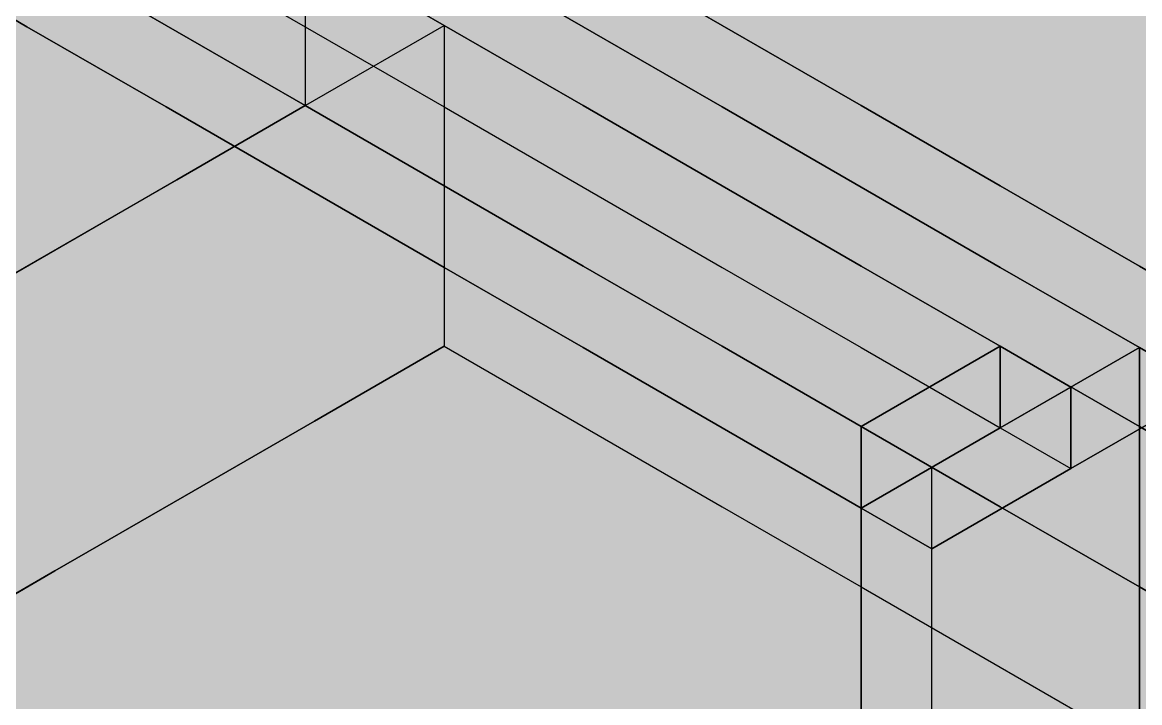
# Model space of a CAD drawing. Header units: metres. Extents: x 0 to 28.4, y 0 to 5.9.
# Drawn here: x 10.612 to 10.9599, y 2.514 to 2.726 of the extents above; entities that cross this region are included whole.
import ezdxf

# ---------------------------------------------------------------- set-up
doc = ezdxf.new("R2010")
doc.units = ezdxf.units.M
doc.header["$LTSCALE"] = 0.25
doc.layers.add('ISO-ARISTAS', color=8, linetype='CONTINUOUS')
doc.layers.add('ISO-CONCRETO-SUP', color=254, linetype='CONTINUOUS', true_color=0xe8e8e8)

msp = doc.modelspace()

# ---------------------------------------------------------------- linework, layer by layer
at = {"layer": 'ISO-ARISTAS', "color": 250}
for p, q in [((10.6134, 2.7246), (10.5701, 2.7496)), ((10.6134, 2.7246), (10.5701, 2.7496)), ((10.6134, 2.7246), (10.5701, 2.7496)), ((10.5701, 2.7496), (10.6134, 2.7246)), ((10.6567, 2.725), (10.6134, 2.75)), ((10.6134, 2.75), (10.6567, 2.725)), ((10.6567, 2.725), (10.6134, 2.75)), ((10.6567, 2.725), (10.6134, 2.75)), ((10.6567, 2.7496), (10.7, 2.7246)), ((10.6567, 2.7496), (10.7, 2.7246)), ((10.7, 2.75), (10.7, 2.7)), ((10.7, 2.75), (10.7, 2.7)), ((10.7433, 2.725), (10.7, 2.75)), ((10.7, 2.75), (10.7433, 2.725)), ((10.7866, 2.7246), (10.7433, 2.7496)), ((10.7433, 2.7496), (10.7866, 2.7246)), ((10.8299, 2.725), (10.7866, 2.75)), ((10.7866, 2.75), (10.8299, 2.725)), ((10.7866, 2.75), (10.8299, 2.725)), ((10.7866, 2.75), (10.8299, 2.725)), ((10.6567, 2.6996), (10.6134, 2.7246)), ((10.6567, 2.6996), (10.6134, 2.7246)), ((10.6567, 2.6996), (10.6134, 2.7246)), ((10.6134, 2.7246), (10.6567, 2.6996)), ((10.7, 2.7), (10.6567, 2.725)), ((10.6567, 2.725), (10.7, 2.7)), ((10.7, 2.7), (10.6567, 2.725)), ((10.7, 2.7), (10.6567, 2.725)), ((10.7, 2.7246), (10.7433, 2.6996)), ((10.7, 2.7246), (10.7433, 2.6996)), ((10.70289, 2.70167), (10.7433, 2.725)), ((10.70289, 2.70167), (10.7433, 2.725)), ((10.7433, 2.725), (10.7433, 2.675)), ((10.7866, 2.7), (10.7433, 2.725)), ((10.7433, 2.725), (10.7433, 2.675)), ((10.7433, 2.725), (10.7866, 2.7)), ((10.7866, 2.7), (10.7433, 2.725)), ((10.7433, 2.725), (10.7866, 2.7)), ((10.8299, 2.6996), (10.7866, 2.7246)), ((10.7866, 2.7246), (10.8299, 2.6996)), ((10.87321, 2.7), (10.8299, 2.725)), ((10.8299, 2.725), (10.87321, 2.7)), ((10.8299, 2.725), (10.87321, 2.7)), ((10.8299, 2.725), (10.87321, 2.7)), ((10.66247, 2.67833), (10.70289, 2.70167)), ((10.66247, 2.67833), (10.70289, 2.70167)), ((10.7, 2.6746), (10.6567, 2.6996)), ((10.7, 2.6746), (10.6567, 2.6996)), ((10.7, 2.6746), (10.6567, 2.6996)), ((10.6567, 2.6996), (10.7, 2.6746)), ((10.66003, 2.67692), (10.7, 2.7)), ((10.7, 2.7), (10.66003, 2.67692)), ((10.7, 2.7), (10.7433, 2.675)), ((10.7, 2.7), (10.7433, 2.675)), ((10.7433, 2.675), (10.7, 2.7)), ((10.7, 2.7), (10.7433, 2.675)), ((10.7433, 2.675), (10.7, 2.7)), ((10.7433, 2.675), (10.7, 2.7)), ((10.7433, 2.6996), (10.7866, 2.6746)), ((10.7433, 2.6996), (10.7866, 2.6746)), ((10.8299, 2.675), (10.7866, 2.7)), ((10.7866, 2.7), (10.8299, 2.675)), ((10.8299, 2.675), (10.7866, 2.7)), ((10.7866, 2.7), (10.8299, 2.675)), ((10.87321, 2.6746), (10.8299, 2.6996)), ((10.8299, 2.6996), (10.87321, 2.6746)), ((10.91651, 2.675), (10.87321, 2.7)), ((10.87321, 2.7), (10.91651, 2.675)), ((10.87321, 2.7), (10.91651, 2.675)), ((10.87321, 2.7), (10.91651, 2.675)), ((10.62006, 2.65385), (10.66003, 2.67692)), ((10.66003, 2.67692), (10.62006, 2.65385)), ((10.62206, 2.655), (10.66247, 2.67833)), ((10.62206, 2.655), (10.66247, 2.67833)), ((10.7433, 2.6496), (10.7, 2.6746)), ((10.7433, 2.6496), (10.7, 2.6746)), ((10.7433, 2.6496), (10.7, 2.6746)), ((10.7, 2.6746), (10.7433, 2.6496)), ((10.7433, 2.675), (10.7433, 2.625)), ((10.7433, 2.675), (10.7433, 2.625)), ((10.7433, 2.675), (10.7866, 2.65)), ((10.7433, 2.675), (10.7866, 2.65)), ((10.7866, 2.65), (10.7433, 2.675)), ((10.7433, 2.675), (10.7866, 2.65)), ((10.7866, 2.65), (10.7433, 2.675)), ((10.7866, 2.65), (10.7433, 2.675)), ((10.7866, 2.6746), (10.8299, 2.6496)), ((10.7866, 2.6746), (10.8299, 2.6496)), ((10.87321, 2.65), (10.8299, 2.675)), ((10.8299, 2.675), (10.87321, 2.65)), ((10.87321, 2.65), (10.8299, 2.675)), ((10.8299, 2.675), (10.87321, 2.65)), ((10.91651, 2.6496), (10.87321, 2.6746)), ((10.87321, 2.6746), (10.91651, 2.6496)), ((10.95981, 2.65), (10.91651, 2.675)), ((10.91651, 2.675), (10.95981, 2.65)), ((10.91651, 2.675), (10.95981, 2.65)), ((10.91651, 2.675), (10.95981, 2.65)), ((10.58164, 2.63167), (10.62206, 2.655)), ((10.58164, 2.63167), (10.62206, 2.655)), ((10.58009, 2.63077), (10.62006, 2.65385)), ((10.62006, 2.65385), (10.58009, 2.63077)), ((10.7866, 2.6246), (10.7433, 2.6496)), ((10.7866, 2.6246), (10.7433, 2.6496)), ((10.7866, 2.6246), (10.7433, 2.6496)), ((10.7433, 2.6496), (10.7866, 2.6246)), ((10.7866, 2.65), (10.8299, 2.625)), ((10.7866, 2.65), (10.8299, 2.625)), ((10.8299, 2.625), (10.7866, 2.65)), ((10.7866, 2.65), (10.8299, 2.625)), ((10.8299, 2.625), (10.7866, 2.65)), ((10.8299, 2.625), (10.7866, 2.65)), ((10.8299, 2.6496), (10.87321, 2.6246)), ((10.8299, 2.6496), (10.87321, 2.6246)), ((10.91651, 2.625), (10.87321, 2.65)), ((10.87321, 2.65), (10.91651, 2.625)), ((10.91651, 2.625), (10.87321, 2.65)), ((10.87321, 2.65), (10.91651, 2.625)), ((10.95981, 2.6246), (10.91651, 2.6496)), ((10.91651, 2.6496), (10.95981, 2.6246)), ((11.00311, 2.625), (10.95981, 2.65)), ((10.95981, 2.65), (11.00311, 2.625)), ((10.95981, 2.65), (11.00311, 2.625)), ((10.95981, 2.65), (11.00311, 2.625)), ((10.7433, 2.625), (10.70289, 2.60167)), ((10.70289, 2.60167), (10.7433, 2.625)), ((10.7433, 2.625), (10.7866, 2.6)), ((10.7433, 2.625), (10.7866, 2.6)), ((10.8299, 2.5996), (10.7866, 2.6246)), ((10.8299, 2.5996), (10.7866, 2.6246)), ((10.8299, 2.5996), (10.7866, 2.6246)), ((10.7866, 2.6246), (10.8299, 2.5996)), ((10.8299, 2.625), (10.87321, 2.6)), ((10.8299, 2.625), (10.87321, 2.6)), ((10.87321, 2.6), (10.8299, 2.625)), ((10.8299, 2.625), (10.87321, 2.6)), ((10.87321, 2.6), (10.8299, 2.625)), ((10.87321, 2.6), (10.8299, 2.625)), ((10.91651, 2.625), (10.87321, 2.6)), ((10.87321, 2.6), (10.91651, 2.625)), ((10.87321, 2.6), (10.91651, 2.625)), ((10.87321, 2.6), (10.91651, 2.625)), ((10.87321, 2.6246), (10.91651, 2.5996)), ((10.87321, 2.6246), (10.91651, 2.5996)), ((10.95981, 2.6), (10.91651, 2.625)), ((10.91651, 2.625), (10.95981, 2.6)), ((10.91651, 2.5996), (10.91651, 2.625)), ((10.91651, 2.625), (10.91651, 2.5996)), ((10.9385, 2.6123), (10.91651, 2.625)), ((10.91651, 2.625), (10.91651, 2.5996)), ((10.91651, 2.625), (10.91651, 2.5996)), ((10.91651, 2.625), (10.9385, 2.6123)), ((10.95981, 2.6246), (10.91651, 2.5996)), ((10.91651, 2.5996), (10.95981, 2.6246)), ((10.91651, 2.5996), (10.95981, 2.6246)), ((10.91651, 2.5996), (10.95981, 2.6246)), ((10.95981, 2.57714), (10.95981, 2.6246)), ((10.95981, 2.6246), (10.95981, 2.57714)), ((10.9818, 2.6119), (10.95981, 2.6246)), ((10.95981, 2.6246), (10.95981, 2.57714)), ((10.95981, 2.6246), (10.95981, 2.57714)), ((10.95981, 2.6246), (10.9818, 2.6119)), ((10.9385, 2.6123), (10.8952, 2.5873)), ((10.8952, 2.5873), (10.9385, 2.6123)), ((10.9385, 2.5869), (10.9385, 2.6123)), ((10.9385, 2.6123), (10.9385, 2.5869)), ((10.9385, 2.5869), (10.9818, 2.6119)), ((10.9818, 2.6119), (10.9385, 2.5869)), ((10.66247, 2.57833), (10.70289, 2.60167)), ((10.70289, 2.60167), (10.66247, 2.57833)), ((10.7866, 2.6), (10.8299, 2.575)), ((10.7866, 2.6), (10.8299, 2.575)), ((10.87321, 2.5746), (10.8299, 2.5996)), ((10.87321, 2.5746), (10.8299, 2.5996)), ((10.87321, 2.5746), (10.8299, 2.5996)), ((10.8299, 2.5996), (10.87321, 2.5746)), ((10.87321, 2.6), (10.91651, 2.575)), ((10.87321, 2.6), (10.91651, 2.575)), ((10.91651, 2.575), (10.87321, 2.6)), ((10.87321, 2.6), (10.91651, 2.575)), ((10.87321, 2.5746), (10.87321, 2.6)), ((10.87321, 2.5746), (10.87321, 2.6)), ((10.87321, 2.5746), (10.87321, 2.6)), ((10.8952, 2.5873), (10.87321, 2.6)), ((10.8952, 2.5873), (10.87321, 2.6)), ((10.87321, 2.6), (10.87321, 2.5746)), ((10.91651, 2.5996), (10.87321, 2.5746)), ((10.91651, 2.5996), (10.87321, 2.5746)), ((10.87321, 2.5746), (10.91651, 2.5996)), ((10.91651, 2.5996), (10.87321, 2.5746)), ((10.87321, 2.5746), (10.91651, 2.5996)), ((10.87321, 2.5746), (10.91651, 2.5996)), ((10.87321, 2.5746), (10.91651, 2.5996)), ((10.91651, 2.5996), (10.87321, 2.5746)), ((10.91651, 2.5996), (10.9385, 2.5869)), ((10.91651, 2.5996), (10.9385, 2.5869)), ((11.00311, 2.575), (10.95981, 2.6)), ((10.95981, 2.6), (11.00311, 2.575)), ((10.8952, 2.5619), (10.8952, 2.5873)), ((10.8952, 2.5619), (10.8952, 2.5873)), ((10.8952, 2.5619), (10.9385, 2.5869)), ((10.9385, 2.5869), (10.8952, 2.5619)), ((10.9385, 2.5869), (10.8952, 2.5619)), ((10.9385, 2.5869), (10.8952, 2.5619)), ((10.66247, 2.57833), (10.62206, 2.555)), ((10.62206, 2.555), (10.66247, 2.57833)), ((10.8299, 2.575), (10.87321, 2.55)), ((10.8299, 2.575), (10.87321, 2.55)), ((10.91651, 2.575), (10.95981, 2.55)), ((10.91651, 2.575), (10.95981, 2.55)), ((10.95981, 2.55), (10.91651, 2.575)), ((10.91651, 2.575), (10.95981, 2.55)), ((10.95981, 2.52968), (10.95981, 2.57714)), ((10.95981, 2.57714), (10.95981, 2.52968)), ((10.95981, 2.57714), (10.95981, 2.52968)), ((10.95981, 2.57714), (10.95981, 2.52968)), ((10.87321, 2.52714), (10.87321, 2.5746)), ((10.87321, 2.52714), (10.87321, 2.5746)), ((10.87321, 2.52714), (10.87321, 2.5746)), ((10.8952, 2.5619), (10.87321, 2.5746)), ((10.8952, 2.5619), (10.87321, 2.5746)), ((10.8952, 2.5619), (10.87321, 2.5746)), ((10.87321, 2.5746), (10.87321, 2.52714)), ((10.87321, 2.5746), (10.8952, 2.5619)), ((10.8952, 2.51444), (10.8952, 2.5619)), ((10.8952, 2.51444), (10.8952, 2.5619)), ((10.62206, 2.555), (10.58164, 2.53167)), ((10.58164, 2.53167), (10.62206, 2.555)), ((10.87321, 2.55), (10.91651, 2.525)), ((10.87321, 2.55), (10.91651, 2.525)), ((10.95981, 2.55), (11.00311, 2.525)), ((10.95981, 2.55), (11.00311, 2.525)), ((11.00311, 2.525), (10.95981, 2.55)), ((10.95981, 2.55), (11.00311, 2.525)), ((10.95981, 2.48222), (10.95981, 2.52968)), ((10.95981, 2.52968), (10.95981, 2.48222)), ((10.95981, 2.52968), (10.95981, 2.48222)), ((10.95981, 2.52968), (10.95981, 2.48222)), ((10.87321, 2.47968), (10.87321, 2.52714)), ((10.87321, 2.47968), (10.87321, 2.52714)), ((10.87321, 2.47968), (10.87321, 2.52714)), ((10.87321, 2.52714), (10.87321, 2.47968)), ((10.91651, 2.525), (10.95981, 2.5)), ((10.91651, 2.525), (10.95981, 2.5)), ((10.8952, 2.46698), (10.8952, 2.51444)), ((10.8952, 2.46698), (10.8952, 2.51444))]:
    msp.add_line(p, q, dxfattribs=at)
at = {"layer": 'ISO-CONCRETO-SUP', "true_color": 0xa6a6a2}
for points in [[(10.7, 2.75), (10.7433, 2.725), (10.7, 2.8), (10.7433, 2.775)], [(10.6134, 2.75), (10.6567, 2.725), (10.6134, 2.79746), (10.6567, 2.77246)], [(10.7, 2.74746), (10.7433, 2.72246), (10.7, 2.79492), (10.7433, 2.76992)], [(10.7866, 2.75), (10.8299, 2.725), (10.7866, 2.79746), (10.8299, 2.77246)], [(10.87321, 2.74746), (10.91651, 2.72246), (10.87321, 2.79492), (10.91651, 2.76992)], [(10.7866, 2.74492), (10.8299, 2.71992), (10.7866, 2.79238), (10.8299, 2.76738)], [(10.95981, 2.74492), (11.00311, 2.71992), (10.95981, 2.79238), (11.00311, 2.76738)], [(10.87321, 2.74238), (10.91651, 2.71738), (10.87321, 2.78984), (10.91651, 2.76484)], [(10.95981, 2.73984), (11.00311, 2.71484), (10.95981, 2.7873), (11.00311, 2.7623)], [(10.6134, 2.72968), (10.6567, 2.70468), (10.6134, 2.77714), (10.6567, 2.75214)], [(10.5701, 2.7496), (10.6134, 2.7246), (10.5701, 2.775), (10.6134, 2.75)], [(10.6567, 2.7496), (10.7, 2.7246), (10.6567, 2.775), (10.7, 2.75)], [(10.7, 2.72714), (10.7433, 2.70214), (10.7, 2.7746), (10.7433, 2.7496)], [(10.7433, 2.725), (10.7866, 2.7), (10.7433, 2.775), (10.7866, 2.75)], [(10.6567, 2.725), (10.7, 2.7), (10.6567, 2.77246), (10.7, 2.74746)], [(10.7433, 2.72246), (10.7866, 2.69746), (10.7433, 2.76992), (10.7866, 2.74492)], [(10.8299, 2.725), (10.87321, 2.7), (10.8299, 2.77246), (10.87321, 2.74746)], [(10.91651, 2.72246), (10.95981, 2.69746), (10.91651, 2.76992), (10.95981, 2.74492)], [(10.8299, 2.71992), (10.87321, 2.69492), (10.8299, 2.76738), (10.87321, 2.74238)], [(10.91651, 2.71738), (10.95981, 2.69238), (10.91651, 2.76484), (10.95981, 2.73984)], [(10.5701, 2.70722), (10.6134, 2.68222), (10.5701, 2.75468), (10.6134, 2.72968)], [(10.5701, 2.70214), (10.6134, 2.67714), (10.5701, 2.7496), (10.6134, 2.7246)], [(10.6134, 2.7246), (10.6567, 2.6996), (10.6134, 2.75), (10.6567, 2.725)], [(10.6567, 2.70468), (10.7, 2.67968), (10.6567, 2.75214), (10.7, 2.72714)], [(10.7, 2.7), (10.7433, 2.675), (10.7, 2.75), (10.7433, 2.725)], [(10.7, 2.7246), (10.7433, 2.6996), (10.7, 2.75), (10.7433, 2.725)], [(10.7433, 2.70214), (10.7866, 2.67714), (10.7433, 2.7496), (10.7866, 2.7246)], [(10.7866, 2.7), (10.8299, 2.675), (10.7866, 2.75), (10.8299, 2.725)], [(10.7, 2.7), (10.7433, 2.675), (10.7, 2.74746), (10.7433, 2.72246)], [(10.87321, 2.7), (10.91651, 2.675), (10.87321, 2.74746), (10.91651, 2.72246)], [(10.7866, 2.69746), (10.8299, 2.67246), (10.7866, 2.74492), (10.8299, 2.71992)], [(10.87321, 2.69492), (10.91651, 2.66992), (10.87321, 2.74238), (10.91651, 2.71738)], [(10.95981, 2.69746), (11.00311, 2.67246), (10.95981, 2.74492), (11.00311, 2.71992)], [(10.95981, 2.69238), (11.00311, 2.66738), (10.95981, 2.73984), (11.00311, 2.71484)], [(10.6134, 2.68222), (10.6567, 2.65722), (10.6134, 2.72968), (10.6567, 2.70468)], [(10.6134, 2.67714), (10.6567, 2.65214), (10.6134, 2.7246), (10.6567, 2.6996)], [(10.6567, 2.6996), (10.7, 2.6746), (10.6567, 2.725), (10.7, 2.7)], [(10.7, 2.67968), (10.7433, 2.65468), (10.7, 2.72714), (10.7433, 2.70214)], [(10.7433, 2.675), (10.7866, 2.65), (10.7433, 2.725), (10.7866, 2.7)], [(10.7433, 2.6996), (10.7866, 2.6746), (10.7433, 2.725), (10.7866, 2.7)], [(10.7866, 2.67714), (10.8299, 2.65214), (10.7866, 2.7246), (10.8299, 2.6996)], [(10.8299, 2.675), (10.87321, 2.65), (10.8299, 2.725), (10.87321, 2.7)], [(10.7433, 2.675), (10.7866, 2.65), (10.7433, 2.72246), (10.7866, 2.69746)], [(10.91651, 2.675), (10.95981, 2.65), (10.91651, 2.72246), (10.95981, 2.69746)], [(10.8299, 2.67246), (10.87321, 2.64746), (10.8299, 2.71992), (10.87321, 2.69492)], [(10.91651, 2.66992), (10.95981, 2.64492), (10.91651, 2.71738), (10.95981, 2.69238)], [(10.5701, 2.65976), (10.6134, 2.63476), (10.5701, 2.70722), (10.6134, 2.68222)], [(10.6567, 2.65722), (10.7, 2.63222), (10.6567, 2.70468), (10.7, 2.67968)], [(10.5701, 2.65468), (10.6134, 2.62968), (10.5701, 2.70214), (10.6134, 2.67714)], [(10.7433, 2.65468), (10.7866, 2.62968), (10.7433, 2.70214), (10.7866, 2.67714)], [(10.6567, 2.65214), (10.7, 2.62714), (10.6567, 2.6996), (10.7, 2.6746)], [(10.7, 2.6746), (10.7433, 2.6496), (10.7, 2.7), (10.7433, 2.675)], [(10.7866, 2.65), (10.8299, 2.625), (10.7866, 2.7), (10.8299, 2.675)], [(10.7866, 2.6746), (10.8299, 2.6496), (10.7866, 2.7), (10.8299, 2.675)], [(10.7866, 2.65), (10.8299, 2.625), (10.7866, 2.69746), (10.8299, 2.67246)], [(10.8299, 2.65214), (10.87321, 2.62714), (10.8299, 2.6996), (10.87321, 2.6746)], [(10.87321, 2.65), (10.91651, 2.625), (10.87321, 2.7), (10.91651, 2.675)], [(10.95981, 2.65), (11.00311, 2.625), (10.95981, 2.69746), (11.00311, 2.67246)], [(10.87321, 2.64746), (10.91651, 2.62246), (10.87321, 2.69492), (10.91651, 2.66992)], [(10.95981, 2.64492), (11.00311, 2.61992), (10.95981, 2.69238), (11.00311, 2.66738)], [(10.6134, 2.63476), (10.6567, 2.60976), (10.6134, 2.68222), (10.6567, 2.65722)], [(10.7, 2.63222), (10.7433, 2.60722), (10.7, 2.67968), (10.7433, 2.65468)], [(10.6134, 2.62968), (10.6567, 2.60468), (10.6134, 2.67714), (10.6567, 2.65214)], [(10.7866, 2.62968), (10.8299, 2.60468), (10.7866, 2.67714), (10.8299, 2.65214)], [(10.7, 2.62714), (10.7433, 2.60214), (10.7, 2.6746), (10.7433, 2.6496)], [(10.7433, 2.6496), (10.7866, 2.6246), (10.7433, 2.675), (10.7866, 2.65)], [(10.8299, 2.625), (10.87321, 2.6), (10.8299, 2.675), (10.87321, 2.65)], [(10.8299, 2.6496), (10.87321, 2.6246), (10.8299, 2.675), (10.87321, 2.65)], [(10.8299, 2.625), (10.87321, 2.6), (10.8299, 2.67246), (10.87321, 2.64746)], [(10.87321, 2.62714), (10.91651, 2.60214), (10.87321, 2.6746), (10.91651, 2.6496)], [(10.91651, 2.625), (10.95981, 2.6), (10.91651, 2.675), (10.95981, 2.65)], [(10.91651, 2.62246), (10.95981, 2.59746), (10.91651, 2.66992), (10.95981, 2.64492)], [(10.5701, 2.6123), (10.6134, 2.5873), (10.5701, 2.65976), (10.6134, 2.63476)], [(10.6567, 2.60976), (10.7, 2.58476), (10.6567, 2.65722), (10.7, 2.63222)], [(10.5701, 2.60722), (10.6134, 2.58222), (10.5701, 2.65468), (10.6134, 2.62968)], [(10.6567, 2.60468), (10.7, 2.57968), (10.6567, 2.65214), (10.7, 2.62714)], [(10.7433, 2.60722), (10.7866, 2.58222), (10.7433, 2.65468), (10.7866, 2.62968)], [(10.8299, 2.60468), (10.87321, 2.57968), (10.8299, 2.65214), (10.87321, 2.62714)], [(10.7433, 2.60214), (10.7866, 2.57714), (10.7433, 2.6496), (10.7866, 2.6246)], [(10.7866, 2.6246), (10.8299, 2.5996), (10.7866, 2.65), (10.8299, 2.625)], [(10.87321, 2.6), (10.91651, 2.575), (10.87321, 2.65), (10.91651, 2.625)], [(10.87321, 2.6246), (10.91651, 2.5996), (10.87321, 2.65), (10.91651, 2.625)], [(10.91651, 2.60214), (10.95981, 2.57714), (10.91651, 2.6496), (10.95981, 2.6246)], [(10.95981, 2.6), (11.00311, 2.575), (10.95981, 2.65), (11.00311, 2.625)], [(10.87321, 2.6), (10.91651, 2.575), (10.87321, 2.64746), (10.91651, 2.62246)], [(10.95981, 2.59746), (11.00311, 2.57246), (10.95981, 2.64492), (11.00311, 2.61992)], [(10.6134, 2.5873), (10.6567, 2.5623), (10.6134, 2.63476), (10.6567, 2.60976)], [(10.7, 2.58476), (10.7433, 2.55976), (10.7, 2.63222), (10.7433, 2.60722)], [(10.6134, 2.58222), (10.6567, 2.55722), (10.6134, 2.62968), (10.6567, 2.60468)], [(10.7, 2.57968), (10.7433, 2.55468), (10.7, 2.62714), (10.7433, 2.60214)], [(10.7866, 2.58222), (10.8299, 2.55722), (10.7866, 2.62968), (10.8299, 2.60468)], [(10.87321, 2.57968), (10.91651, 2.55468), (10.87321, 2.62714), (10.91651, 2.60214)], [(10.7866, 2.57714), (10.8299, 2.55214), (10.7866, 2.6246), (10.8299, 2.5996)], [(10.8299, 2.5996), (10.87321, 2.5746), (10.8299, 2.625), (10.87321, 2.6)], [(10.91651, 2.575), (10.95981, 2.55), (10.91651, 2.625), (10.95981, 2.6)], [(10.91651, 2.575), (10.95981, 2.55), (10.91651, 2.62246), (10.95981, 2.59746)], [(10.5701, 2.56484), (10.6134, 2.53984), (10.5701, 2.6123), (10.6134, 2.5873)], [(10.6567, 2.5623), (10.7, 2.5373), (10.6567, 2.60976), (10.7, 2.58476)], [(10.5701, 2.55976), (10.6134, 2.53476), (10.5701, 2.60722), (10.6134, 2.58222)], [(10.7433, 2.55976), (10.7866, 2.53476), (10.7433, 2.60722), (10.7866, 2.58222)], [(10.6567, 2.55722), (10.7, 2.53222), (10.6567, 2.60468), (10.7, 2.57968)], [(10.8299, 2.55722), (10.87321, 2.53222), (10.8299, 2.60468), (10.87321, 2.57968)], [(10.7433, 2.55468), (10.7866, 2.52968), (10.7433, 2.60214), (10.7866, 2.57714)], [(10.8299, 2.55214), (10.87321, 2.52714), (10.8299, 2.5996), (10.87321, 2.5746)], [(10.91651, 2.55468), (10.95981, 2.52968), (10.91651, 2.60214), (10.95981, 2.57714)], [(10.95981, 2.55), (11.00311, 2.525), (10.95981, 2.6), (11.00311, 2.575)], [(10.95981, 2.55), (11.00311, 2.525), (10.95981, 2.59746), (11.00311, 2.57246)], [(10.6134, 2.53984), (10.6567, 2.51484), (10.6134, 2.5873), (10.6567, 2.5623)], [(10.6134, 2.53476), (10.6567, 2.50976), (10.6134, 2.58222), (10.6567, 2.55722)], [(10.7, 2.5373), (10.7433, 2.5123), (10.7, 2.58476), (10.7433, 2.55976)], [(10.7866, 2.53476), (10.8299, 2.50976), (10.7866, 2.58222), (10.8299, 2.55722)], [(10.7, 2.53222), (10.7433, 2.50722), (10.7, 2.57968), (10.7433, 2.55468)], [(10.87321, 2.53222), (10.91651, 2.50722), (10.87321, 2.57968), (10.91651, 2.55468)], [(10.7866, 2.52968), (10.8299, 2.50468), (10.7866, 2.57714), (10.8299, 2.55214)], [(10.5701, 2.51738), (10.6134, 2.49238), (10.5701, 2.56484), (10.6134, 2.53984)], [(10.6567, 2.51484), (10.7, 2.48984), (10.6567, 2.5623), (10.7, 2.5373)], [(10.5701, 2.5123), (10.6134, 2.4873), (10.5701, 2.55976), (10.6134, 2.53476)], [(10.7433, 2.5123), (10.7866, 2.4873), (10.7433, 2.55976), (10.7866, 2.53476)], [(10.6567, 2.50976), (10.7, 2.48476), (10.6567, 2.55722), (10.7, 2.53222)], [(10.7433, 2.50722), (10.7866, 2.48222), (10.7433, 2.55468), (10.7866, 2.52968)], [(10.8299, 2.50976), (10.87321, 2.48476), (10.8299, 2.55722), (10.87321, 2.53222)], [(10.91651, 2.50722), (10.95981, 2.48222), (10.91651, 2.55468), (10.95981, 2.52968)], [(10.8299, 2.50468), (10.87321, 2.47968), (10.8299, 2.55214), (10.87321, 2.52714)], [(10.6134, 2.49238), (10.6567, 2.46738), (10.6134, 2.53984), (10.6567, 2.51484)], [(10.7, 2.48984), (10.7433, 2.46484), (10.7, 2.5373), (10.7433, 2.5123)], [(10.6134, 2.4873), (10.6567, 2.4623), (10.6134, 2.53476), (10.6567, 2.50976)], [(10.7866, 2.4873), (10.8299, 2.4623), (10.7866, 2.53476), (10.8299, 2.50976)], [(10.7, 2.48476), (10.7433, 2.45976), (10.7, 2.53222), (10.7433, 2.50722)], [(10.7866, 2.48222), (10.8299, 2.45722), (10.7866, 2.52968), (10.8299, 2.50468)], [(10.87321, 2.48476), (10.91651, 2.45976), (10.87321, 2.53222), (10.91651, 2.50722)], [(10.5701, 2.46992), (10.6134, 2.44492), (10.5701, 2.51738), (10.6134, 2.49238)], [(10.6567, 2.46738), (10.7, 2.44238), (10.6567, 2.51484), (10.7, 2.48984)]]:
    msp.add_solid(points, dxfattribs=at)
at = {"layer": 'ISO-CONCRETO-SUP', "true_color": 0x949491}
for points in [[(10.66003, 2.72692), (10.62006, 2.70385), (10.66003, 2.77692), (10.62006, 2.75385)], [(10.62006, 2.70385), (10.58009, 2.68077), (10.62006, 2.75385), (10.58009, 2.73077)], [(10.7, 2.7), (10.66003, 2.67692), (10.7, 2.75), (10.66003, 2.72692)], [(10.66003, 2.67692), (10.62006, 2.65385), (10.66003, 2.72692), (10.62006, 2.70385)], [(10.62006, 2.65385), (10.58009, 2.63077), (10.62006, 2.70385), (10.58009, 2.68077)], [(10.91651, 2.5996), (10.87321, 2.5746), (10.91651, 2.625), (10.87321, 2.6)], [(10.95981, 2.57714), (10.91651, 2.55214), (10.95981, 2.6246), (10.91651, 2.5996)], [(10.91651, 2.55214), (10.87321, 2.52714), (10.91651, 2.5996), (10.87321, 2.5746)], [(10.95981, 2.52968), (10.91651, 2.50468), (10.95981, 2.57714), (10.91651, 2.55214)], [(10.91651, 2.50468), (10.87321, 2.47968), (10.91651, 2.55214), (10.87321, 2.52714)], [(10.95981, 2.48222), (10.91651, 2.45722), (10.95981, 2.52968), (10.91651, 2.50468)]]:
    msp.add_solid(points, dxfattribs=at)
at = {"layer": 'ISO-CONCRETO-SUP', "true_color": 0xb8b8b3}
for points in [[(10.6134, 2.7746), (10.6567, 2.7496), (10.5701, 2.7496), (10.6134, 2.7246)], [(10.6134, 2.7746), (10.6567, 2.7496), (10.5701, 2.7496), (10.6134, 2.7246)], [(10.6567, 2.775), (10.7, 2.75), (10.6134, 2.75), (10.6567, 2.725)], [(10.6567, 2.775), (10.7, 2.75), (10.6134, 2.75), (10.6567, 2.725)], [(10.7, 2.7746), (10.7433, 2.7496), (10.6567, 2.7496), (10.7, 2.7246)], [(10.7433, 2.775), (10.7866, 2.75), (10.7, 2.75), (10.7433, 2.725)], [(10.62006, 2.75385), (10.66336, 2.72885), (10.58009, 2.73077), (10.62339, 2.70577)], [(10.6567, 2.7496), (10.7, 2.7246), (10.6134, 2.7246), (10.6567, 2.6996)], [(10.6567, 2.7496), (10.7, 2.7246), (10.6134, 2.7246), (10.6567, 2.6996)], [(10.7, 2.75), (10.7433, 2.725), (10.6567, 2.725), (10.7, 2.7)], [(10.7, 2.75), (10.7433, 2.725), (10.6567, 2.725), (10.7, 2.7)], [(10.70333, 2.75192), (10.74663, 2.72692), (10.66336, 2.72885), (10.70666, 2.70385)], [(10.7433, 2.7496), (10.7866, 2.7246), (10.7, 2.7246), (10.7433, 2.6996)], [(10.7866, 2.75), (10.8299, 2.725), (10.7433, 2.725), (10.7866, 2.7)], [(10.7866, 2.75), (10.8299, 2.725), (10.74663, 2.72692), (10.78993, 2.70192)], [(10.58009, 2.73077), (10.62339, 2.70577), (10.54012, 2.70769), (10.58342, 2.68269)], [(10.66336, 2.72885), (10.70666, 2.70385), (10.62339, 2.70577), (10.66669, 2.68077)], [(10.7, 2.7246), (10.7433, 2.6996), (10.6567, 2.6996), (10.7, 2.6746)], [(10.7, 2.7246), (10.7433, 2.6996), (10.6567, 2.6996), (10.7, 2.6746)], [(10.7433, 2.725), (10.7866, 2.7), (10.7, 2.7), (10.7433, 2.675)], [(10.7433, 2.725), (10.7866, 2.7), (10.7, 2.7), (10.7433, 2.675)], [(10.74663, 2.72692), (10.78993, 2.70192), (10.70666, 2.70385), (10.74996, 2.67885)], [(10.7866, 2.7246), (10.8299, 2.6996), (10.7433, 2.6996), (10.7866, 2.6746)], [(10.8299, 2.725), (10.87321, 2.7), (10.7866, 2.7), (10.8299, 2.675)], [(10.8299, 2.725), (10.87321, 2.7), (10.78993, 2.70192), (10.83323, 2.67692)], [(10.62339, 2.70577), (10.66669, 2.68077), (10.58342, 2.68269), (10.62672, 2.65769)], [(10.70666, 2.70385), (10.74996, 2.67885), (10.66669, 2.68077), (10.70999, 2.65577)], [(10.78993, 2.70192), (10.83323, 2.67692), (10.74996, 2.67885), (10.79326, 2.65385)], [(10.7, 2.7), (10.7433, 2.675), (10.66003, 2.67692), (10.70333, 2.65192)], [(10.7433, 2.6996), (10.7866, 2.6746), (10.7, 2.6746), (10.7433, 2.6496)], [(10.7433, 2.6996), (10.7866, 2.6746), (10.7, 2.6746), (10.7433, 2.6496)], [(10.7866, 2.7), (10.8299, 2.675), (10.7433, 2.675), (10.7866, 2.65)], [(10.7866, 2.7), (10.8299, 2.675), (10.7433, 2.675), (10.7866, 2.65)], [(10.8299, 2.6996), (10.87321, 2.6746), (10.7866, 2.6746), (10.8299, 2.6496)], [(10.87321, 2.7), (10.91651, 2.675), (10.8299, 2.675), (10.87321, 2.65)], [(10.87321, 2.7), (10.91651, 2.675), (10.83323, 2.67692), (10.87654, 2.65192)], [(10.58342, 2.68269), (10.62672, 2.65769), (10.54345, 2.65962), (10.58675, 2.63462)], [(10.66669, 2.68077), (10.70999, 2.65577), (10.62672, 2.65769), (10.67002, 2.63269)], [(10.66003, 2.67692), (10.70333, 2.65192), (10.62006, 2.65385), (10.66336, 2.62885)], [(10.74996, 2.67885), (10.79326, 2.65385), (10.70999, 2.65577), (10.75329, 2.63077)], [(10.83323, 2.67692), (10.87654, 2.65192), (10.79326, 2.65385), (10.83657, 2.62885)], [(10.7433, 2.675), (10.7866, 2.65), (10.70333, 2.65192), (10.74663, 2.62692)], [(10.7866, 2.6746), (10.8299, 2.6496), (10.7433, 2.6496), (10.7866, 2.6246)], [(10.7866, 2.6746), (10.8299, 2.6496), (10.7433, 2.6496), (10.7866, 2.6246)], [(10.8299, 2.675), (10.87321, 2.65), (10.7866, 2.65), (10.8299, 2.625)], [(10.8299, 2.675), (10.87321, 2.65), (10.7866, 2.65), (10.8299, 2.625)], [(10.87321, 2.6746), (10.91651, 2.6496), (10.8299, 2.6496), (10.87321, 2.6246)], [(10.91651, 2.675), (10.95981, 2.65), (10.87321, 2.65), (10.91651, 2.625)], [(10.91651, 2.675), (10.95981, 2.65), (10.87654, 2.65192), (10.91984, 2.62692)], [(10.62672, 2.65769), (10.67002, 2.63269), (10.58675, 2.63462), (10.63005, 2.60962)], [(10.70999, 2.65577), (10.75329, 2.63077), (10.67002, 2.63269), (10.71332, 2.60769)], [(10.62006, 2.65385), (10.66336, 2.62885), (10.58009, 2.63077), (10.62339, 2.60577)], [(10.70333, 2.65192), (10.74663, 2.62692), (10.66336, 2.62885), (10.70666, 2.60385)], [(10.79326, 2.65385), (10.83657, 2.62885), (10.75329, 2.63077), (10.7966, 2.60577)], [(10.87654, 2.65192), (10.91984, 2.62692), (10.83657, 2.62885), (10.87987, 2.60385)], [(10.7866, 2.65), (10.8299, 2.625), (10.74663, 2.62692), (10.78993, 2.60192)], [(10.8299, 2.6496), (10.87321, 2.6246), (10.7866, 2.6246), (10.8299, 2.5996)], [(10.8299, 2.6496), (10.87321, 2.6246), (10.7866, 2.6246), (10.8299, 2.5996)], [(10.87321, 2.65), (10.91651, 2.625), (10.8299, 2.625), (10.87321, 2.6)], [(10.87321, 2.65), (10.91651, 2.625), (10.8299, 2.625), (10.87321, 2.6)], [(10.91651, 2.6496), (10.95981, 2.6246), (10.87321, 2.6246), (10.91651, 2.5996)], [(10.95981, 2.65), (11.00311, 2.625), (10.91651, 2.625), (10.95981, 2.6)], [(10.95981, 2.65), (11.00311, 2.625), (10.91984, 2.62692), (10.96314, 2.60192)], [(10.58675, 2.63462), (10.63005, 2.60962), (10.54678, 2.61154), (10.59008, 2.58654)], [(10.58009, 2.63077), (10.62339, 2.60577), (10.54012, 2.60769), (10.58342, 2.58269)], [(10.67002, 2.63269), (10.71332, 2.60769), (10.63005, 2.60962), (10.67335, 2.58462)], [(10.75329, 2.63077), (10.7966, 2.60577), (10.71332, 2.60769), (10.75662, 2.58269)], [(10.66336, 2.62885), (10.70666, 2.60385), (10.62339, 2.60577), (10.66669, 2.58077)], [(10.83657, 2.62885), (10.87987, 2.60385), (10.7966, 2.60577), (10.8399, 2.58077)], [(10.74663, 2.62692), (10.78993, 2.60192), (10.70666, 2.60385), (10.74996, 2.57885)], [(10.8299, 2.625), (10.87321, 2.6), (10.78993, 2.60192), (10.83323, 2.57692)], [(10.87321, 2.6246), (10.91651, 2.5996), (10.8299, 2.5996), (10.87321, 2.5746)], [(10.87321, 2.6246), (10.91651, 2.5996), (10.8299, 2.5996), (10.87321, 2.5746)], [(10.91651, 2.625), (10.95981, 2.6), (10.87321, 2.6), (10.91651, 2.575)], [(10.91984, 2.62692), (10.96314, 2.60192), (10.87987, 2.60385), (10.92317, 2.57885)], [(11.00311, 2.625), (11.04641, 2.6), (10.95981, 2.6), (11.00311, 2.575)], [(10.63005, 2.60962), (10.67335, 2.58462), (10.59008, 2.58654), (10.63338, 2.56154)], [(10.71332, 2.60769), (10.75662, 2.58269), (10.67335, 2.58462), (10.71665, 2.55962)], [(10.62339, 2.60577), (10.66669, 2.58077), (10.58342, 2.58269), (10.62672, 2.55769)], [(10.70666, 2.60385), (10.74996, 2.57885), (10.66669, 2.58077), (10.70999, 2.55577)], [(10.7966, 2.60577), (10.8399, 2.58077), (10.75662, 2.58269), (10.79993, 2.55769)], [(10.87987, 2.60385), (10.92317, 2.57885), (10.8399, 2.58077), (10.8832, 2.55577)], [(10.78993, 2.60192), (10.83323, 2.57692), (10.74996, 2.57885), (10.79326, 2.55385)], [(10.87321, 2.6), (10.91651, 2.575), (10.83323, 2.57692), (10.87654, 2.55192)], [(10.95981, 2.6), (11.00311, 2.575), (10.91651, 2.575), (10.95981, 2.55)], [(10.96314, 2.60192), (11.00644, 2.57692), (10.92317, 2.57885), (10.96647, 2.55385)], [(10.59008, 2.58654), (10.63338, 2.56154), (10.55011, 2.56346), (10.59341, 2.53846)], [(10.58342, 2.58269), (10.62672, 2.55769), (10.54345, 2.55962), (10.58675, 2.53462)], [(10.67335, 2.58462), (10.71665, 2.55962), (10.63338, 2.56154), (10.67668, 2.53654)], [(10.75662, 2.58269), (10.79993, 2.55769), (10.71665, 2.55962), (10.75996, 2.53462)], [(10.66669, 2.58077), (10.70999, 2.55577), (10.62672, 2.55769), (10.67002, 2.53269)], [(10.74996, 2.57885), (10.79326, 2.55385), (10.70999, 2.55577), (10.75329, 2.53077)], [(10.8399, 2.58077), (10.8832, 2.55577), (10.79993, 2.55769), (10.84323, 2.53269)], [(10.92317, 2.57885), (10.96647, 2.55385), (10.8832, 2.55577), (10.9265, 2.53077)], [(10.83323, 2.57692), (10.87654, 2.55192), (10.79326, 2.55385), (10.83657, 2.52885)], [(10.91651, 2.575), (10.95981, 2.55), (10.87654, 2.55192), (10.91984, 2.52692)], [(11.00311, 2.575), (11.04641, 2.55), (10.95981, 2.55), (11.00311, 2.525)], [(10.63338, 2.56154), (10.67668, 2.53654), (10.59341, 2.53846), (10.63671, 2.51346)], [(10.62672, 2.55769), (10.67002, 2.53269), (10.58675, 2.53462), (10.63005, 2.50962)], [(10.71665, 2.55962), (10.75996, 2.53462), (10.67668, 2.53654), (10.71999, 2.51154)], [(10.79993, 2.55769), (10.84323, 2.53269), (10.75996, 2.53462), (10.80326, 2.50962)], [(10.70999, 2.55577), (10.75329, 2.53077), (10.67002, 2.53269), (10.71332, 2.50769)], [(10.8832, 2.55577), (10.9265, 2.53077), (10.84323, 2.53269), (10.88653, 2.50769)], [(10.79326, 2.55385), (10.83657, 2.52885), (10.75329, 2.53077), (10.7966, 2.50577)], [(10.87654, 2.55192), (10.91984, 2.52692), (10.83657, 2.52885), (10.87987, 2.50385)], [(10.96647, 2.55385), (11.00977, 2.52885), (10.9265, 2.53077), (10.9698, 2.50577)], [(10.95981, 2.55), (11.00311, 2.525), (10.91984, 2.52692), (10.96314, 2.50192)], [(10.59341, 2.53846), (10.63671, 2.51346), (10.55344, 2.51538), (10.59674, 2.49038)], [(10.58675, 2.53462), (10.63005, 2.50962), (10.54678, 2.51154), (10.59008, 2.48654)], [(10.67668, 2.53654), (10.71999, 2.51154), (10.63671, 2.51346), (10.68001, 2.48846)], [(10.75996, 2.53462), (10.80326, 2.50962), (10.71999, 2.51154), (10.76329, 2.48654)], [(10.67002, 2.53269), (10.71332, 2.50769), (10.63005, 2.50962), (10.67335, 2.48462)], [(10.75329, 2.53077), (10.7966, 2.50577), (10.71332, 2.50769), (10.75662, 2.48269)], [(10.84323, 2.53269), (10.88653, 2.50769), (10.80326, 2.50962), (10.84656, 2.48462)], [(10.9265, 2.53077), (10.9698, 2.50577), (10.88653, 2.50769), (10.92983, 2.48269)], [(10.83657, 2.52885), (10.87987, 2.50385), (10.7966, 2.50577), (10.8399, 2.48077)], [(10.91984, 2.52692), (10.96314, 2.50192), (10.87987, 2.50385), (10.92317, 2.47885)]]:
    msp.add_solid(points, dxfattribs=at)
at = {"layer": 'ISO-CONCRETO-SUP', "true_color": 0x7b776e}
for points in [[(10.7433, 2.675), (10.70289, 2.65167), (10.7433, 2.725), (10.70289, 2.70167)], [(10.70289, 2.65167), (10.66247, 2.62833), (10.70289, 2.70167), (10.66247, 2.67833)], [(10.66247, 2.62833), (10.62206, 2.605), (10.66247, 2.67833), (10.62206, 2.655)], [(10.7433, 2.625), (10.70289, 2.60167), (10.7433, 2.675), (10.70289, 2.65167)], [(10.62206, 2.605), (10.58164, 2.58167), (10.62206, 2.655), (10.58164, 2.63167)], [(10.70289, 2.60167), (10.66247, 2.57833), (10.70289, 2.65167), (10.66247, 2.62833)], [(10.66247, 2.57833), (10.62206, 2.555), (10.66247, 2.62833), (10.62206, 2.605)], [(10.62206, 2.555), (10.58164, 2.53167), (10.62206, 2.605), (10.58164, 2.58167)]]:
    msp.add_solid(points, dxfattribs=at)
at = {"layer": 'ISO-CONCRETO-SUP', "true_color": 0x989388}
for points in [[(10.7433, 2.725), (10.7866, 2.7), (10.70289, 2.70167), (10.74619, 2.67667)], [(10.70289, 2.70167), (10.74619, 2.67667), (10.66247, 2.67833), (10.70577, 2.65333)], [(10.7866, 2.7), (10.8299, 2.675), (10.74619, 2.67667), (10.78949, 2.65167)], [(10.66247, 2.67833), (10.70577, 2.65333), (10.62206, 2.655), (10.66536, 2.63)], [(10.74619, 2.67667), (10.78949, 2.65167), (10.70577, 2.65333), (10.74907, 2.62833)], [(10.8299, 2.675), (10.87321, 2.65), (10.78949, 2.65167), (10.83279, 2.62667)], [(10.62206, 2.655), (10.66536, 2.63), (10.58164, 2.63167), (10.62494, 2.60667)], [(10.70577, 2.65333), (10.74907, 2.62833), (10.66536, 2.63), (10.70866, 2.605)], [(10.78949, 2.65167), (10.83279, 2.62667), (10.74907, 2.62833), (10.79238, 2.60333)], [(10.87321, 2.65), (10.91651, 2.625), (10.83279, 2.62667), (10.87609, 2.60167)], [(10.58164, 2.63167), (10.62494, 2.60667), (10.54123, 2.60833), (10.58453, 2.58333)], [(10.66536, 2.63), (10.70866, 2.605), (10.62494, 2.60667), (10.66825, 2.58167)], [(10.74907, 2.62833), (10.79238, 2.60333), (10.70866, 2.605), (10.75196, 2.58)], [(10.7433, 2.625), (10.7866, 2.6), (10.70289, 2.60167), (10.74619, 2.57667)], [(10.83279, 2.62667), (10.87609, 2.60167), (10.79238, 2.60333), (10.83568, 2.57833)], [(10.91651, 2.625), (10.95981, 2.6), (10.87609, 2.60167), (10.91939, 2.57667)], [(10.62494, 2.60667), (10.66825, 2.58167), (10.58453, 2.58333), (10.62783, 2.55833)], [(10.70866, 2.605), (10.75196, 2.58), (10.66825, 2.58167), (10.71155, 2.55667)], [(10.79238, 2.60333), (10.83568, 2.57833), (10.75196, 2.58), (10.79526, 2.555)], [(10.70289, 2.60167), (10.74619, 2.57667), (10.66247, 2.57833), (10.70577, 2.55333)], [(10.7866, 2.6), (10.8299, 2.575), (10.74619, 2.57667), (10.78949, 2.55167)], [(10.87609, 2.60167), (10.91939, 2.57667), (10.83568, 2.57833), (10.87898, 2.55333)], [(10.95981, 2.6), (11.00311, 2.575), (10.91939, 2.57667), (10.96269, 2.55167)], [(10.58453, 2.58333), (10.62783, 2.55833), (10.54412, 2.56), (10.58742, 2.535)], [(10.66247, 2.57833), (10.70577, 2.55333), (10.62206, 2.555), (10.66536, 2.53)], [(10.66825, 2.58167), (10.71155, 2.55667), (10.62783, 2.55833), (10.67113, 2.53333)], [(10.75196, 2.58), (10.79526, 2.555), (10.71155, 2.55667), (10.75485, 2.53167)], [(10.83568, 2.57833), (10.87898, 2.55333), (10.79526, 2.555), (10.83856, 2.53)], [(10.74619, 2.57667), (10.78949, 2.55167), (10.70577, 2.55333), (10.74907, 2.52833)], [(10.8299, 2.575), (10.87321, 2.55), (10.78949, 2.55167), (10.83279, 2.52667)], [(10.91939, 2.57667), (10.96269, 2.55167), (10.87898, 2.55333), (10.92228, 2.52833)], [(10.62783, 2.55833), (10.67113, 2.53333), (10.58742, 2.535), (10.63072, 2.51)], [(10.62206, 2.555), (10.66536, 2.53), (10.58164, 2.53167), (10.62494, 2.50667)], [(10.71155, 2.55667), (10.75485, 2.53167), (10.67113, 2.53333), (10.71443, 2.50833)], [(10.79526, 2.555), (10.83856, 2.53), (10.75485, 2.53167), (10.79815, 2.50667)], [(10.70577, 2.55333), (10.74907, 2.52833), (10.66536, 2.53), (10.70866, 2.505)], [(10.78949, 2.55167), (10.83279, 2.52667), (10.74907, 2.52833), (10.79238, 2.50333)], [(10.87898, 2.55333), (10.92228, 2.52833), (10.83856, 2.53), (10.88187, 2.505)], [(10.96269, 2.55167), (11.006, 2.52667), (10.92228, 2.52833), (10.96558, 2.50333)], [(10.87321, 2.55), (10.91651, 2.525), (10.83279, 2.52667), (10.87609, 2.50167)], [(10.58742, 2.535), (10.63072, 2.51), (10.547, 2.51167), (10.5903, 2.48667)], [(10.67113, 2.53333), (10.71443, 2.50833), (10.63072, 2.51), (10.67402, 2.485)], [(10.58164, 2.53167), (10.62494, 2.50667), (10.54123, 2.50833), (10.58453, 2.48333)], [(10.66536, 2.53), (10.70866, 2.505), (10.62494, 2.50667), (10.66825, 2.48167)], [(10.75485, 2.53167), (10.79815, 2.50667), (10.71443, 2.50833), (10.75774, 2.48333)], [(10.83856, 2.53), (10.88187, 2.505), (10.79815, 2.50667), (10.84145, 2.48167)], [(10.74907, 2.52833), (10.79238, 2.50333), (10.70866, 2.505), (10.75196, 2.48)], [(10.83279, 2.52667), (10.87609, 2.50167), (10.79238, 2.50333), (10.83568, 2.47833)], [(10.92228, 2.52833), (10.96558, 2.50333), (10.88187, 2.505), (10.92517, 2.48)], [(10.91651, 2.525), (10.95981, 2.5), (10.87609, 2.50167), (10.91939, 2.47667)]]:
    msp.add_solid(points, dxfattribs=at)
at = {"layer": 'ISO-CONCRETO-SUP', "true_color": 0x89847b}
for points in [[(10.7433, 2.675), (10.7866, 2.65), (10.7433, 2.725), (10.7866, 2.7)], [(10.7866, 2.65), (10.8299, 2.625), (10.7866, 2.7), (10.8299, 2.675)], [(10.7433, 2.625), (10.7866, 2.6), (10.7433, 2.675), (10.7866, 2.65)], [(10.8299, 2.625), (10.87321, 2.6), (10.8299, 2.675), (10.87321, 2.65)], [(10.7866, 2.6), (10.8299, 2.575), (10.7866, 2.65), (10.8299, 2.625)], [(10.87321, 2.6), (10.91651, 2.575), (10.87321, 2.65), (10.91651, 2.625)], [(10.8299, 2.575), (10.87321, 2.55), (10.8299, 2.625), (10.87321, 2.6)], [(10.91651, 2.575), (10.95981, 2.55), (10.91651, 2.625), (10.95981, 2.6)], [(10.87321, 2.55), (10.91651, 2.525), (10.87321, 2.6), (10.91651, 2.575)], [(10.95981, 2.55), (11.00311, 2.525), (10.95981, 2.6), (11.00311, 2.575)], [(10.91651, 2.525), (10.95981, 2.5), (10.91651, 2.575), (10.95981, 2.55)], [(10.95981, 2.5), (11.00311, 2.475), (10.95981, 2.55), (11.00311, 2.525)]]:
    msp.add_solid(points, dxfattribs=at)
at = {"layer": 'ISO-CONCRETO-SUP', "true_color": 0xb2b2ac}
for points in [[(10.91651, 2.5996), (10.87321, 2.5746), (10.91651, 2.625), (10.87321, 2.6)], [(10.95981, 2.57714), (10.91651, 2.55214), (10.95981, 2.6246), (10.91651, 2.5996)], [(10.9385, 2.5869), (10.8952, 2.5619), (10.9385, 2.6123), (10.8952, 2.5873)], [(10.9818, 2.56444), (10.9385, 2.53944), (10.9818, 2.6119), (10.9385, 2.5869)], [(10.91651, 2.55214), (10.87321, 2.52714), (10.91651, 2.5996), (10.87321, 2.5746)], [(10.9385, 2.53944), (10.8952, 2.51444), (10.9385, 2.5869), (10.8952, 2.5619)], [(10.95981, 2.52968), (10.91651, 2.50468), (10.95981, 2.57714), (10.91651, 2.55214)], [(10.9818, 2.51698), (10.9385, 2.49198), (10.9818, 2.56444), (10.9385, 2.53944)], [(10.91651, 2.50468), (10.87321, 2.47968), (10.91651, 2.55214), (10.87321, 2.52714)], [(10.9385, 2.49198), (10.8952, 2.46698), (10.9385, 2.53944), (10.8952, 2.51444)], [(10.95981, 2.48222), (10.91651, 2.45722), (10.95981, 2.52968), (10.91651, 2.50468)], [(10.9818, 2.46952), (10.9385, 2.44452), (10.9818, 2.51698), (10.9385, 2.49198)]]:
    msp.add_solid(points, dxfattribs=at)
at = {"layer": 'ISO-CONCRETO-SUP', "true_color": 0xddddd5}
for points in [[(10.91651, 2.625), (10.9385, 2.6123), (10.87321, 2.6), (10.8952, 2.5873)], [(10.95981, 2.6246), (10.9818, 2.6119), (10.91651, 2.5996), (10.9385, 2.5869)], [(10.91651, 2.5996), (10.9385, 2.5869), (10.87321, 2.5746), (10.8952, 2.5619)], [(10.91651, 2.5996), (10.9385, 2.5869), (10.87321, 2.5746), (10.8952, 2.5619)]]:
    msp.add_solid(points, dxfattribs=at)
at = {"layer": 'ISO-CONCRETO-SUP', "true_color": 0xc7c7c0}
for points in [[(10.91651, 2.5996), (10.9385, 2.5869), (10.91651, 2.625), (10.9385, 2.6123)], [(10.95981, 2.57714), (10.9818, 2.56444), (10.95981, 2.6246), (10.9818, 2.6119)], [(10.87321, 2.5746), (10.8952, 2.5619), (10.87321, 2.6), (10.8952, 2.5873)], [(10.95981, 2.52968), (10.9818, 2.51698), (10.95981, 2.57714), (10.9818, 2.56444)], [(10.87321, 2.52714), (10.8952, 2.51444), (10.87321, 2.5746), (10.8952, 2.5619)], [(10.95981, 2.48222), (10.9818, 2.46952), (10.95981, 2.52968), (10.9818, 2.51698)], [(10.87321, 2.47968), (10.8952, 2.46698), (10.87321, 2.52714), (10.8952, 2.51444)]]:
    msp.add_solid(points, dxfattribs=at)

doc.saveas('drawing.dxf')
